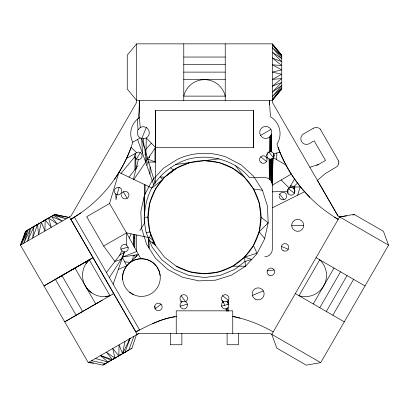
<?xml version="1.0" encoding="UTF-8"?>
<svg xmlns="http://www.w3.org/2000/svg" width="409" height="409" viewBox="0 0 409 409"><rect width="100%" height="100%" fill="white"/><g stroke="black" fill="none" stroke-linecap="round" stroke-linejoin="round"><path stroke-width="0.61" d="M155.405 162.066L145.65 162.112L146.284 137.976L143.268 138.784L140.251 137.976A6.028 6.028 0 0 1 138.048 129.74L140.251 127.536A6.028 6.028 0 0 1 148.487 129.74A6.028 6.028 0 0 1 146.284 137.976L155.512 147.506L253.488 147.506L253.488 110.471L155.512 110.471L155.512 147.506L133.917 179.479M253.488 147.506L253.488 110.471M271.382 159.086C266.443 160.548 264.781 152.066 270.037 151.729C274.393 151.064 275.778 158.109 271.382 159.086L271.315 181.422L272.072 183.237L272.328 185.19L272.328 249.245A7.536 7.536 0 0 1 264.792 256.786M274.066 156.243L274.071 154.679M228.478 303.294L228.488 300.324A3.768 3.768 0 0 0 225.226 294.669A3.768 3.768 0 0 0 221.959 300.324L222.808 302.328L221.959 303.294A3.768 3.768 0 0 0 224.25 308.815C231.509 310.221 229.26 297.788 222.808 302.328M134.75 255.109L135.205 257.665M134.791 247.844L134.863 234.643M287.972 193.385L287.997 189.249L289.235 188.058L294.546 179.035C287.23 168.201 281.019 156.535 276.97 144.075L278.278 141.718A19.535 19.535 0 0 0 272.005 117.782L270.732 117L270.098 112.332L269.5 100.379L269.5 104.632M271.423 151.805L271.556 133.994A6.028 6.028 0 0 0 265.206 126.427A6.028 6.028 0 0 0 260.267 134.98A6.028 6.028 0 0 0 269.996 136.698L271.556 133.994L271.627 151.913M134.152 234.495L133.937 246.305M154.924 161.872L155.077 148.15M134.909 169.689L135.077 157.726C133.129 154.551 137.122 150.65 140.256 152.577A3.768 3.768 0 0 1 138.375 159.607L133.446 179.254M269.669 159.116L269.378 179.208L271.315 181.422L271.141 159.116M269.776 151.759L269.996 136.698L270.037 151.729M273.687 157.332L273.744 153.748L280.042 152.209M270.507 159.203L270.119 179.858L270.063 159.167M270.651 151.708L270.952 135.451L271.085 151.77M276.683 159.648L276.806 152.997M149.945 174.137L150.088 166.877M122.71 279.608C121.197 268.381 131.279 261.228 138.482 254.526L122.71 256.985L109.361 277.604M89.111 362.149L102.848 365.125L114.955 358.059L112.751 348.504L118.784 355.85L119.085 344.843L122.521 353.693L130.057 338.509L128.692 340.61M272.261 184.203L273.074 158.109M272.915 158.232L272.072 183.237L272.046 158.81M294.061 188.999L294.163 186.969L293.964 188.866C295.84 190.814 294.69 194.382 292.108 194.991A3.783 3.783 0 0 1 288.452 194.009C287.236 192.787 286.965 190.655 287.997 189.249M145.461 151.264L145.226 155.129L145.103 150.047L151.361 143.222M338.862 162.491L338.667 163.953M144.208 147.46L144.234 147.107M140.251 127.536L139.382 117.644L139.5 100.379L138.948 112.342L138.109 118.61M132.823 259.95L133.242 255.344M149.73 156.064L149.52 157.716L149.5 156.412M235.681 165.798L253.447 188.953L259.091 202.583L261.019 217.21L259.096 231.842L253.447 245.472L244.47 257.179L232.762 266.162L219.132 271.806L204.5 273.733L189.873 271.811L176.243 266.162L164.536 257.179L155.553 245.477L149.909 231.847L147.981 217.215L149.904 202.588L155.553 188.958L164.53 177.25L176.238 168.268L189.873 162.618M122.521 353.693L124.99 341.438M144.454 195.303L140.829 211.591L141.545 228.263L146.55 244.183L155.502 258.263L167.797 269.546L182.588 277.261L198.876 280.886L215.548 280.17L231.468 275.165L245.548 266.213L256.832 253.917L264.546 239.122L268.171 222.833L267.455 206.167L262.45 190.246L253.498 176.167L241.203 164.883L226.407 157.168A63.922 63.922 0 0 0 177.532 159.259L163.452 168.217L152.168 180.507L144.454 195.303L144.684 213.6M40.624 222.644L41.396 222.189L38.589 234.684L37.567 224.398L32.689 238.094L33.916 226.504L27.618 241.019L30.701 228.365L23.727 243.268L28.129 229.848L21.283 244.679L26.381 230.855L38.502 223.871M145.65 162.112L147.03 156.545L141.708 138.579L146.284 127.536M119.111 187.404A3.778 3.778 0 0 1 121.683 192.087L120.67 193.759A3.778 3.778 0 0 1 117 194.658L115.328 193.641A3.778 3.778 0 0 1 114.827 189.07L117.158 187.358L119.111 187.404L117 194.658L116.084 199.735L115.66 193.907M113.14 284.153L124.484 251.954L122.598 251.448L120.844 249.163A3.768 3.768 0 0 1 126.371 244.925L128.124 247.21A3.768 3.768 0 0 1 124.484 251.954L121.161 259.383L114.929 261.438L103.671 246.06L86.713 216.688L109.561 203.503L118.896 172.327L151.887 188.038L162.838 179.459L160.134 176.846L164.53 177.25M150.757 233.902L149.566 237.767L153.503 240.523L153.861 242.997M294.281 189.28L295.001 186.969L290.671 185.614M297.634 195.185L300.206 186.969L289.874 186.969M139.382 117.644L137.312 119.213A19.228 19.228 0 0 0 131.984 140.553L132.751 142.22C128.748 155.4 122.271 167.726 114.571 179.116M23.819 236.785L25.578 231.32L54.852 214.418L68.564 217.378L54.658 214.531L42.72 221.433M23.819 237.067L25.772 231.208M130.778 348.933L131.918 348.274L136.391 334.853L138.861 333.442L270.139 333.437L320.722 362.64L388.55 245.16L383.468 231.346L354.102 214.393L339.598 216.898L271.77 334.378L276.852 348.187L306.223 365.145L320.722 362.64M338.672 163.953L337.205 166.489L324.961 173.805L317.43 180.379L337.967 215.957L388.55 245.16M25.578 231.32L20.45 245.16L88.278 362.635L93.354 363.192M124.955 352.292L130.057 338.509M133.947 336.264L128.733 350.109L124.597 352.553M153.503 240.523L152.562 242.997L154.525 242.997M129.387 238.069L131.11 233.846M26.381 230.855L20.45 245.16L71.033 215.957L136.672 102.26L136.672 43.855L272.328 43.855L281.75 55.297L281.75 88.937L272.328 100.379L136.672 100.379L127.25 89.06L127.25 55.169L136.672 43.855M279.327 195.047L279.71 194.142A3.768 3.768 0 0 1 285.86 193.651A3.768 3.768 0 0 1 284.219 199.602A3.768 3.768 0 0 1 279.189 196.023M106.422 272.517L119.684 255.247L121.821 250.85M266.658 155.619L268.36 152.306M138.375 159.607L136.488 159.101L140.256 152.577M313.274 303.948L334 268.053M319.797 307.716L340.523 271.821M326.326 311.484L347.052 275.589M332.854 315.252L353.575 279.357M146.765 165.231L148.677 162.112M139.832 230.543L144.929 222.675M118.784 355.85L119.469 354.797M119.96 355.252L120.716 354.225M185.405 301.806L185.66 301.704A3.768 3.768 0 0 0 186.765 296.147A3.768 3.768 0 0 0 181.11 295.773L180.512 296.556A3.584 3.584 0 0 0 180.154 299.414L181.11 301.106L182.148 301.806L180.221 301.806M226.862 301.806L228.488 300.324L222.562 295.773M129.009 177.143L138.109 165.64M272.328 100.379L281.75 88.917L272.328 99.413L281.75 87.751L272.328 96.59L281.75 85.522L272.328 92.102L281.75 82.378L272.328 86.248L281.75 78.533L272.328 79.433L281.75 74.254L272.328 72.117L281.75 69.827L272.328 64.801L281.75 65.558L272.328 57.986L281.75 61.733L272.328 52.132L281.75 58.615L272.328 47.643L281.75 56.422L272.328 44.816L281.75 55.297M121.074 173.36L134.735 156.816M86.161 263.422L89.269 259.812L109.99 295.712A21.283 21.283 0 0 1 89.259 259.802L68.482 271.821M293.82 186.601L297.634 183.074M85.348 286.003L88.17 289.828L91.769 292.931M173.845 170.103L169.495 173.447M170.154 172.941L176.238 168.268M175.625 168.743L173.636 170.277L170.701 167.808M161.054 304.265L155.129 308.815L154.75 305.952A3.768 3.768 0 0 1 160.277 303.667A3.768 3.768 0 0 1 161.054 309.593A3.768 3.768 0 0 1 155.129 308.815L154.73 306.111M166.678 175.604L168.421 174.27M119.684 255.247L124.484 251.954M80.895 212.879L70.808 219.336A137.991 137.991 0 0 0 131.136 147.327L136.488 152.577M137.225 334.373L92.955 257.685L43.993 285.932L62.398 275.339M272.328 185.19L291.336 173.983M112.393 359.623L115.133 358.008M32.459 227.363L32.081 227.588L39.837 223.125M41.958 221.898L46.508 219.234M139.5 329.802L135.885 331.904L70.875 219.301L74.499 217.22M62.991 274.971L60.328 276.52L68.083 272.057M73.957 268.662L76.626 267.113L70.967 270.369M43.962 220.742L48.201 218.278M260.513 135.451L270.952 129.418M103.671 246.06L126.514 232.874L149.362 237.721M313.427 128.227L303.636 133.876A5.654 5.654 0 0 0 301.566 141.596A5.654 5.654 0 0 0 309.286 143.666L314.189 140.839L325.492 160.42L318.161 164.648L309.858 167.266M61.958 275.6L82.674 311.484L64.724 321.847L113.676 293.585L112.843 294.066M88.278 362.635L136.391 334.853M136.683 334.695L138.856 333.442M109.505 361.254L109.275 361.387L109.602 361.198M95.445 358.494L108.083 362.098L100.517 355.569L112.368 359.552L106.417 352.159L114.955 358.059L131.918 348.274M125.364 352.108L102.848 365.125M81.043 312.425L97.362 303.018M125.266 352.164L125.594 351.975M102.27 300.201L95.726 303.948L75.005 268.064M126.539 158.39L135.727 153.176L135.875 168.467M132.751 142.22L140.251 137.976M135.824 331.944C148.692 325.155 162.056 318.437 176.652 316.402M272.328 207.849L304.669 191.668M114.955 358.059L115.512 357.793M118.344 269.388L126.744 265.763L122.409 257.455M316.724 165.251L318.161 164.648M313.427 128.227C315.584 126.959 318.504 127.337 320.252 129.121M252.317 295.436L263.365 290.86M122.71 256.985L136.795 251.474M232.762 266.162L245.548 266.213L244.47 257.179L256.959 253.186L253.447 245.472M244.47 257.179L251.76 259.444L244.986 261.499L234.643 269.429L220.103 275.456L204.5 277.506L188.897 275.456L174.357 269.429L161.867 259.848L152.286 247.363L146.264 232.823L149.909 231.847M120.844 249.163L128.124 247.21M180.134 306.152L187.414 304.204L187.041 307.062A3.768 3.768 0 0 1 181.11 307.844C177.976 304.976 182.082 299.628 185.66 301.914A3.768 3.768 0 0 1 187.414 304.204M221.586 306.152L228.866 304.199M105.307 296.591L109.98 295.722M339.598 216.898L346.484 215.886M352.742 214.97L354.623 214.694M175.558 164.505L218.81 158.81M267.22 270.87L274.122 269.96M272.328 191.847L287.343 191.335M183.774 57.045L225.226 57.045M183.774 64.581L225.226 64.581M183.774 72.117L225.226 72.117M183.774 79.653L225.226 79.653M147.981 217.215L144.208 217.22L144.305 223.636M291.678 225.344L303.739 225.344A6.028 6.028 0 0 1 294.695 230.564A6.028 6.028 0 0 1 294.695 220.124A6.028 6.028 0 0 1 303.739 225.344M170.604 333.437L170.686 344.741M170.604 344.746L181.877 344.741L181.877 333.437M124.704 261.847L130.297 262.363C138.61 256.141 151.713 258.376 157.128 267.317M153.682 241.76L154.035 241.806M204.5 160.696L219.127 162.618L232.757 168.263L244.47 177.25M253.447 188.953L262.45 190.246M91.555 360.738L105.481 363.601M232.762 316.484L240.073 318.115M111.217 360.222L100.517 355.569M54.658 214.531L66.12 218.789L53.482 215.211L62.229 221.034L51.401 216.412L57.163 223.963L48.559 218.053L51.258 227.373L45.143 220.022L44.924 231.029L41.396 222.189M147.041 156.811L147.751 158.999L155.517 162.112M281.351 246.397L288.253 249.255M221.959 300.324L223.595 301.806M267.742 158.109L266.034 156.969M334.501 217.22L338.192 219.331A138.958 138.958 0 0 1 277.987 147.271M316.05 257.69L364.997 285.952M295.324 293.585L344.276 321.847M286.152 165.164L273.381 157.721L268.964 152M129.643 292.251A18.84 18.84 0 0 0 160.057 280.426A18.84 18.84 0 0 0 134.612 259.996A18.84 18.84 0 0 0 129.643 292.251L133.85 294.802M288.452 188.656L294.403 193.227M261.019 217.21L268.171 222.833L259.096 231.842L264.516 238.36M136.488 159.101L135.077 157.726M260.707 156.811L266.494 161.535M149.392 240.374L155.553 245.477A56.524 56.524 0 0 1 194.684 161.555A56.524 56.524 0 0 1 260.165 227.031A56.524 56.524 0 0 1 176.238 266.167M281.152 179.991L289.235 188.058A3.783 3.783 0 0 1 293.018 188.058L293.964 188.866M309.884 197.389L301.822 188.544L294.546 179.035M279.291 52.577L281.75 55.317L272.328 43.855L272.328 102.26L337.967 215.957M133.937 237.184L134.842 238.253M320.247 129.121L338.672 161.028M181.11 295.773L185.66 301.704M279.71 194.142L283.902 199.699M123.38 191.816L127.133 198.324M109.561 203.503L126.514 232.874L140.88 258.861M74.397 217.041L139.587 329.956M69.402 216.898L92.955 257.685L55.425 279.352L76.151 315.242M157.214 267.476L158.999 270.732L160.17 275.508M152.649 323.77L152.654 323.78A74.095 74.095 0 0 1 174.945 316.786M224.633 305.334L223.34 301.704M225.926 308.851L226.739 311.07M153.84 185.052L137.572 139.489M155.062 183.457L147.751 158.999M226.305 308.775L226.995 311.019M338.667 161.028L338.867 162.491M146.264 232.823C142.593 217.337 144.73 201.08 152.286 187.071C160.64 173.528 173.651 163.544 188.897 158.983C210.502 153.651 235.129 160.318 249.485 177.654L264.792 177.654A7.536 7.536 0 0 1 267.675 178.227L269.378 179.208L269.071 158.937M143.268 138.784L144.132 146.775M227.68 308.003L227.966 311.126M137.312 119.213L138.048 129.74M141.708 138.579L142.439 153.119M148.579 238.406L148.937 247.936M227.982 304.439L227.89 301.106M228.089 307.568L228.222 311.229M148.871 239.117L149.101 248.197M144.065 197.041L144.372 215.967M144.418 218.82L144.495 223.345M144.403 184.474L144.505 195.2M136.437 234.981L136.57 251.07M136.606 254.822L136.616 256.315M133.242 234.301L133.329 245.201M294.587 189.878L294.598 192.767M271.658 158.973L271.755 182.302M126.514 232.874L126.539 245.052M155.522 182.859L155.512 110.471M145.077 184.796L145.093 194.076M238.411 333.437L238.411 344.741L227.107 344.741L227.107 333.437M232.762 333.437L232.762 310.83L176.238 310.83L176.238 333.437M225.226 43.855L225.226 100.379M183.774 43.855L183.774 100.379M232.706 316.346A136.616 136.616 0 0 1 273.192 331.919M121.56 194.055A3.768 3.768 0 0 1 127.148 191.928A3.768 3.768 0 0 1 127.751 197.879L126.954 198.452A3.768 3.768 0 0 1 121.401 195.027M319.736 259.817L299.01 295.712A21.273 21.273 0 0 0 319.736 259.817M225.226 96.125L183.774 96.125A21.273 21.273 0 0 1 225.226 96.125M261.31 162.762A3.768 3.768 0 0 0 267.057 159.663A3.768 3.768 0 0 0 261.504 156.238A3.768 3.768 0 0 0 261.31 162.762M283.105 250.635A3.768 3.768 0 0 0 288.759 247.373A3.768 3.768 0 0 0 283.105 244.107A3.768 3.768 0 0 0 283.105 250.635M255.129 299.097A6.028 6.028 0 0 0 264.173 293.877A6.028 6.028 0 0 0 255.129 288.652A6.028 6.028 0 0 0 255.129 299.097M268.974 275.109A3.768 3.768 0 0 0 274.628 271.847A3.768 3.768 0 0 0 268.974 268.585A3.768 3.768 0 0 0 268.974 275.109"/></g></svg>
